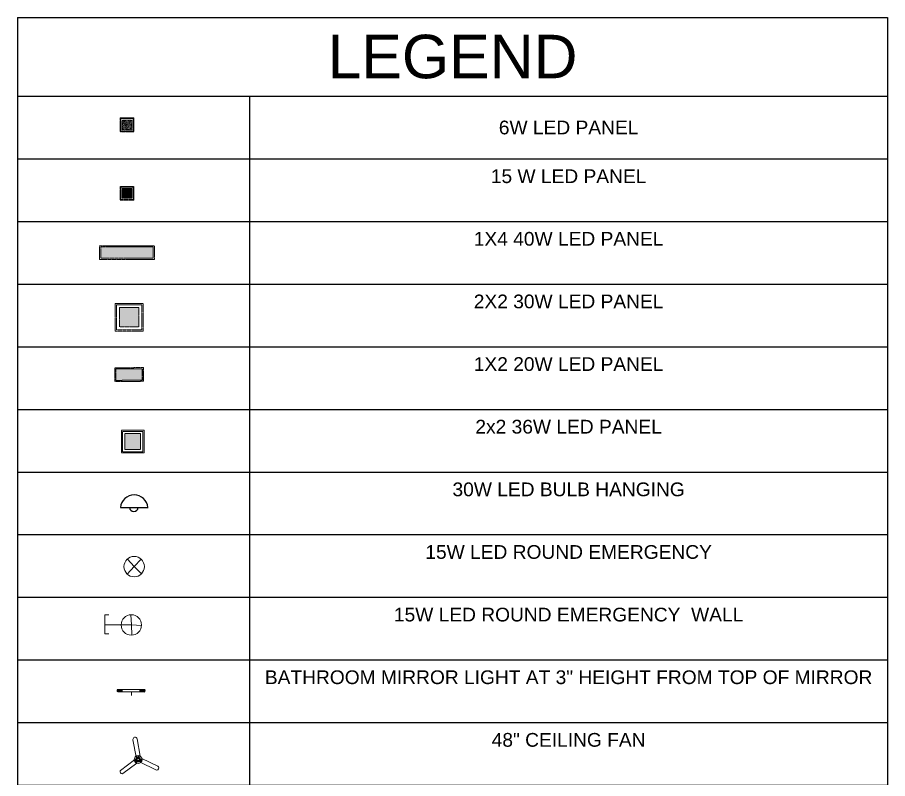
# Model space of a CAD drawing. Header units: millimetres. Extents: x 2355032 to 3136749, y 3674522 to 3929111.
# Drawn here: x 2355032 to 2378478, y 3864938 to 3885455 of the extents above; entities that cross this region are included whole.
import ezdxf

# ---------------------------------------------------------------- set-up
doc = ezdxf.new("R2010")
doc.units = ezdxf.units.MM
doc.header["$MEASUREMENT"] = 0
doc.linetypes.add('CENTER', pattern=[2, 1.25, -0.25, 0.25, -0.25])
for name, color, linetype in [('1 x 4 recessed', 80, 'CENTER'), ('2 x 11 recessed', 60, 'CENTER'), ('Bathroom Mirror Light', 111, 'CENTER'), ('emergencylight', 1, 'Continuous'), ('hanging light', 4, 'Continuous'), ('thrtywpanel', 7, 'Continuous'), ('Wires', 1, 'Continuous')]:
    doc.layers.add(name, color=color, linetype=linetype)
for name, color, linetype, lineweight in [('48fan', 4, 'Continuous', 13), ('conduit Light & fan City', 30, 'Continuous', 5), ('Picture Light', 3, 'Continuous', 35)]:
    doc.layers.add(name, color=color, linetype=linetype, lineweight=lineweight)
doc.styles.get("Standard").update_dxf_attribs({"font": 'arial.ttf'})

# ---------------------------------------------------------------- blocks, each defined once
blk = doc.blocks.new('*T76')
at = {"layer": 'Wires', "color": 0, "linetype": 'ByBlock', "lineweight": -2, "ltscale": 5, "transparency": 16777216}
for p, q in [((0, 0), (23446, 0)), ((0, 0), (0, -35887)), ((23446, 0), (23446, -35887)), ((0, -2126), (23446, -2126)), ((6257, -2126), (6257, -35887)), ((0, -3814), (23446, -3814)), ((0, -5502), (23446, -5502)), ((0, -7190), (23446, -7190)), ((0, -8878), (23446, -8878)), ((0, -10566), (23446, -10566)), ((0, -12254), (23446, -12254)), ((0, -13942), (23446, -13942)), ((0, -15630), (23446, -15630)), ((0, -17318), (23446, -17318)), ((0, -19007), (23446, -19007)), ((0, -20695), (23446, -20695)), ((0, -22383), (23446, -22383)), ((0, -24071), (23446, -24071)), ((0, -25759), (23446, -25759)), ((0, -27447), (23446, -27447)), ((0, -29135), (23446, -29135)), ((0, -30823), (23446, -30823)), ((0, -32511), (23446, -32511)), ((0, -34199), (23446, -34199)), ((0, -35887), (23446, -35887))]:
    blk.add_line(p, q, dxfattribs=at)
at = {"layer": 'Wires', "color": 0, "lineweight": 9, "ltscale": 5, "transparency": 16777216}
for s, insert, char_height, width, attachment_point in [('LEGEND', (11723, -1063), 1172.3, 22882.87, 5), ('6W LED PANEL', (14851, -2970), 369.78, 16626.31, 5), ('15 W LED PANEL', (14851, -4095), 369.78, 16626.31, 2), ('1X4 40W LED PANEL', (14851, -5783), 369.78, 16626.31, 2), ('2X2 30W LED PANEL', (14851, -7471), 369.78, 16626.31, 2), ('1X2 20W LED PANEL', (14851, -9159), 369.78, 16626.31, 2), ('2x2 36W LED PANEL', (14851, -10847), 369.78, 16626.31, 2), ('30W LED BULB HANGING', (14851, -12536), 369.78, 16626.31, 2), ('15W LED ROUND EMERGENCY', (14851, -14224), 369.78, 16626.31, 2), ('15W LED ROUND EMERGENCY  WALL', (14851, -15912), 369.78, 16626.31, 2), ('BATHROOM MIRROR LIGHT AT 3" HEIGHT FROM TOP OF MIRROR', (14851, -17600), 369.78, 16626.31, 2), ('48" CEILING FAN  ', (14851, -19288), 369.78, 16626.31, 2), ('WALL FAN  ', (14851, -20976), 369.8, 16626.31, 2), ('1,2,3,4,6 GANG SWITCHES  ', (14851, -22664), 369.78, 16626.31, 2), ('16A 3/5 PIN POWER SOCKET ', (14851, -24352), 369.78, 16626.31, 2), ('16A 3/5 PIN POWER SOCKET UPS', (14851, -26040), 369.78, 16626.31, 2), ('16A/20A AIRCON 3/5 PIN POWER SOCKET', (14851, -27728), 369.78, 16626.31, 2), ('DISTRIBUTION BOARD', (14851, -29416), 369.78, 16626.31, 2), ('MAIN DISTRIBUTION BOARD', (14851, -31104), 369.78, 16626.31, 2), ('MAIN SUPPLY CABLE', (14851, -32793), 369.78, 16626.31, 2), ('UPS SUPPLY CABLE', (14851, -34481), 369.78, 16626.31, 2)]:
    blk.add_mtext(s, dxfattribs=dict(at, insert=insert, char_height=char_height, width=width, attachment_point=attachment_point))
blk = doc.blocks.new('1by1 6w')
at = {"layer": '2 x 11 recessed', "lineweight": 0}
h = blk.add_hatch(dxfattribs=at)
h.set_pattern_fill('AR-SAND', color=256, scale=7.6)
h.set_pattern_definition([(37.5, (-507751.777, 116886.896), (-0.47874952, 14.64386064), [0, -11.552, 0, -12.92, 0, -12.35]), (7.5, (-507751.777, 116886.896), (13.45030296, 21.4483101), [0, -6.232, 0, -10.412, 0, -3.99]), (327.5, (-507761.125, 116886.896), (23.66747815, 0.0430088), [0, -3.8, 0, -13.68, 0, -17.86]), (317.5, (-507761.125, 116886.896), (22.8465622, 6.6703343), [0, -1.9, 0, -8.968, 0, -10.26])])
h.paths.add_polyline_path([(-106, 106), (106, 106), (106, -106), (-106, -106)])
for points in [[(-152, 152), (152, 152), (152, -152), (-152, -152)], [(-137, 137), (137, 137), (137, -137), (-137, -137)], [(-106, 106), (106, 106), (106, -106), (-106, -106)]]:
    blk.add_lwpolyline(points, close=True, dxfattribs=at)
blk = doc.blocks.new('1by1 15w')
at = {"layer": '2 x 11 recessed', "lineweight": 0, "true_color": 0xffffff}
h = blk.add_hatch(dxfattribs=at)
h.set_pattern_fill('DOTS', scale=7.6)
h.set_pattern_definition([(0, (-24150.00014, -28906.40267), (0.2375, 0.475), [0, -0.475])])
h.paths.add_polyline_path([(111699, 133932), (111912, 133932), (111912, 133720), (111699, 133720)])
at = {"layer": '2 x 11 recessed', "lineweight": 0}
for points in [[(111654, 133978), (111958, 133978), (111958, 133674), (111654, 133674)], [(111669, 133963), (111942, 133963), (111942, 133689), (111669, 133689)], [(111699, 133932), (111912, 133932), (111912, 133720), (111699, 133720)]]:
    blk.add_lwpolyline(points, close=True, dxfattribs=at)
blk = doc.blocks.new('4 ft recessed panel')
at = {"layer": '1 x 4 recessed', "lineweight": 0}
h = blk.add_hatch(dxfattribs=at)
h.set_pattern_fill('AR-SAND', color=256, scale=6.25)
h.set_pattern_definition([(37.5, (-418269.719, 97562.351), (-0.39370849, 12.04264856), [0, -9.5, 0, -10.625, 0, -10.15625]), (7.5, (-418269.719, 97562.351), (11.0611044, 17.6384129), [0, -5.125, 0, -8.5625, 0, -3.28125]), (327.5, (-418277.406, 97562.351), (19.46338664, 0.03536908), [0, -3.125, 0, -11.25, 0, -14.6875]), (317.5, (-418277.406, 97562.351), (18.7882913, 5.4854723), [0, -1.5625, 0, -7.375, 0, -8.4375])])
h.paths.add_polyline_path([(-575, 125), (575, 125), (575, -125), (-575, -125)])
for points in [[(-600, 150), (600, 150), (600, -150), (-600, -150)], [(-575, 125), (575, 125), (575, -125), (-575, -125)]]:
    blk.add_lwpolyline(points, close=True, dxfattribs=at)
blk = doc.blocks.new('2X2 30W')
at = {"layer": '2 x 11 recessed', "lineweight": 0, "transparency": 33554664}
h = blk.add_hatch(dxfattribs=at)
h.set_pattern_fill('DOTS', color=4, scale=15.2)
h.paths.add_polyline_path([(-213, 213), (213, 213), (213, -213), (-213, -213)])
at = {"layer": '2 x 11 recessed', "lineweight": 0}
for points in [[(-304, 304), (304, 304), (304, -304), (-304, -304)], [(-274, 274), (274, 274), (274, -274), (-274, -274)], [(-213, 213), (213, 213), (213, -213), (-213, -213)]]:
    blk.add_lwpolyline(points, close=True, dxfattribs=at)
blk = doc.blocks.new('2 ft panel')
at = {"layer": '1 x 4 recessed', "lineweight": 0}
h = blk.add_hatch(dxfattribs=at)
h.set_pattern_fill('AR-SAND', color=256, scale=6.25)
h.set_pattern_definition([(37.5, (-417982.219, 97562.351), (-0.39370849, 12.04264856), [0, -9.5, 0, -10.625, 0, -10.15625]), (7.5, (-417982.219, 97562.351), (11.0611044, 17.6384129), [0, -5.125, 0, -8.5625, 0, -3.28125]), (327.5, (-417989.906, 97562.351), (19.46338664, 0.03536908), [0, -3.125, 0, -11.25, 0, -14.6875]), (317.5, (-417989.906, 97562.351), (18.7882913, 5.4854723), [0, -1.5625, 0, -7.375, 0, -8.4375])])
h.paths.add_polyline_path([(287, -125), (287, 125), (-288, 125), (-288, -125)])
at = {"layer": '1 x 4 recessed'}
blk.add_line((287, 125), (287, -125), dxfattribs=at)
at = {"layer": '1 x 4 recessed', "lineweight": 0}
for points in [[(316, -150), (-313, -150), (-313, 150), (316, 150)], [(287, -125), (-288, -125), (-288, 125), (287, 125)], [(316, 150), (316, -150)]]:
    blk.add_lwpolyline(points, dxfattribs=at)
blk = doc.blocks.new('PL light')
at = {"layer": 'Picture Light', "ltscale": 3}
h = blk.add_hatch(dxfattribs=at)
h.set_pattern_fill('STEEL', color=256, scale=20.246379, angle=30, style=0)
h.set_pattern_definition([(75, (487995.345, 376680.3131), (-2.44456258, 0.655018569), []), (75, (487994.7122, 376681.409), (-2.44456258, 0.655018569), [])])
h.paths.add_polyline_path([(886348, -139823), (886348, -139877), (886445, -139877), (886445, -139823)])
h.paths.add_polyline_path([(886895, -139823), (886895, -139877), (886997, -139877, -0.797089), (886997, -139846), (886997, -139823)])
at = {"layer": 'Picture Light', "linetype": 'Continuous', "lineweight": 13}
for p, q in [((886445, -139823), (886445, -139877)), ((886677, -139877), (886677, -139967)), ((886895, -139823), (886895, -139877))]:
    blk.add_line(p, q, dxfattribs=at)
blk.add_lwpolyline([(886348, -139823), (886997, -139823), (886997, -139877), (886348, -139877)], close=True, dxfattribs=at)
blk = doc.blocks.new('36W LED PANEL')
at = {"layer": '2 x 11 recessed', "lineweight": 0, "true_color": 0xffffff, "transparency": 33554664}
h = blk.add_hatch(dxfattribs=at)
h.set_pattern_fill('DOTS', scale=15.2)
h.paths.add_polyline_path([(-213, 213), (213, 213), (213, -213), (-213, -213)])
at = {"layer": '2 x 11 recessed', "lineweight": 0}
for points in [[(-304, 304), (304, 304), (304, -304), (-304, -304)], [(-274, 274), (274, 274), (274, -274), (-274, -274)], [(-213, 213), (213, 213), (213, -213), (-213, -213)]]:
    blk.add_lwpolyline(points, close=True, dxfattribs=at)
blk = doc.blocks.new('48 inch fan')
at = {"color": 3, "extrusion": (-0.984895, -0.173153, 0)}
for p, q in [((-33.3, 131.7, -78.1), (-33.3, 131.7, -76)), ((-33.3, 131.7, -78.1), (-13.3, 18.3, -78.1)), ((-13.3, 18.3, -78.1), (-13.3, 18.3, -76))]:
    blk.add_line(p, q, dxfattribs=at)
at = {"color": 3}
for p, q in [((-33.3, 131.7, -78.1), (-33.3, 131.7, -76)), ((-6.6, 136.4, -78.1), (-6.6, 136.4, -76)), ((13.4, 23, -76), (-13.3, 18.3, -76)), ((14, -17.8, -76), (25.8, 6.6, -76)), ((-116.3, -70.9, -76), (-24.4, -1.4, -76)), ((-8.1, -23.1, -76), (-100, -92.5, -76)), ((-24.4, -1.4, -76), (-8.1, -23.1, -76)), ((117.6, -68, -76), (14, -17.8, -76)), ((129.5, -43.6, -78.1), (129.5, -43.6, -76))]:
    blk.add_line(p, q, dxfattribs=at)
at = {"color": 3, "extrusion": (0.984895, 0.173153, 0)}
for p, q in [((-6.6, 136.4, -78.1), (-6.6, 136.4, -76)), ((13.4, 23, -78.1), (13.4, 23, -76))]:
    blk.add_line(p, q, dxfattribs=at)
at = {"color": 3, "extrusion": (0, 0, -1)}
for p, q in [((13.4, 23, -78.1), (-6.6, 136.4, -78.1)), ((-13.3, 18.3, -78.1), (13.4, 23, -78.1)), ((14, -17.8, -78.1), (25.8, 6.6, -78.1)), ((-116.3, -70.9, -78.1), (-24.4, -1.4, -78.1)), ((-8.1, -23.1, -78.1), (-100, -92.5, -78.1)), ((-24.4, -1.4, -78.1), (-8.1, -23.1, -78.1)), ((117.6, -68, -78.1), (14, -17.8, -78.1))]:
    blk.add_line(p, q, dxfattribs=at)
at = {"color": 3, "extrusion": (0.173153, -0.984895, 0)}
for p, q in [((13.4, 23, -76), (-13.3, 18.3, -76)), ((-13.3, 18.3, -78.1), (13.4, 23, -78.1)), ((-13.3, 18.3, -78.1), (-13.3, 18.3, -76)), ((13.4, 23, -78.1), (13.4, 23, -76))]:
    blk.add_line(p, q, dxfattribs=at)
at = {"color": 3, "extrusion": (-0.900152, 0.435576, 0)}
for p, q in [((14, -17.8, -76), (25.8, 6.6, -76)), ((14, -17.8, -78.1), (25.8, 6.6, -78.1)), ((25.8, 6.6, -78.1), (25.8, 6.6, -76)), ((14, -17.8, -78.1), (14, -17.8, -76))]:
    blk.add_line(p, q, dxfattribs=at)
at = {"color": 3, "extrusion": (0.435576, 0.900152, 0)}
for p, q in [((25.8, 6.6, -78.1), (25.8, 6.6, -76)), ((25.8, 6.6, -78.1), (129.5, -43.6, -78.1)), ((129.5, -43.6, -78.1), (129.5, -43.6, -76))]:
    blk.add_line(p, q, dxfattribs=at)
at = {"color": 3, "extrusion": (-0.602909, 0.79781, 0)}
for p, q in [((-116.3, -70.9, -76), (-24.4, -1.4, -76)), ((-116.3, -70.9, -78.1), (-24.4, -1.4, -78.1)), ((-24.4, -1.4, -78.1), (-24.4, -1.4, -76))]:
    blk.add_line(p, q, dxfattribs=at)
at = {"color": 3, "extrusion": (0.602909, -0.79781, 0)}
for p, q in [((-8.1, -23.1, -76), (-100, -92.5, -76)), ((-8.1, -23.1, -78.1), (-100, -92.5, -78.1)), ((-8.1, -23.1, -78.1), (-8.1, -23.1, -76)), ((-97.8, -90.4, -2.4), (-97.8, -90.4, -0.4))]:
    blk.add_line(p, q, dxfattribs=at)
at = {"color": 3, "extrusion": (0.79781, 0.602909, 0)}
for p, q in [((-24.4, -1.4, -76), (-8.1, -23.1, -76)), ((-24.4, -1.4, -78.1), (-24.4, -1.4, -76)), ((-24.4, -1.4, -78.1), (-8.1, -23.1, -78.1)), ((-8.1, -23.1, -78.1), (-8.1, -23.1, -76))]:
    blk.add_line(p, q, dxfattribs=at)
at = {"color": 3, "extrusion": (-0.435576, -0.900152, 0)}
for p, q in [((117.6, -68, -76), (14, -17.8, -76)), ((14, -17.8, -78.1), (14, -17.8, -76)), ((117.6, -68, -78.1), (14, -17.8, -78.1))]:
    blk.add_line(p, q, dxfattribs=at)
at = {"color": 3}
for centre, radius in [((0, 0, -71.1), 26.7), ((0, 0, -81.3), 26.7), ((0, 0), 6.78)]:
    blk.add_circle(centre, radius, dxfattribs=at)
at = {"color": 3, "extrusion": (0, 0, -1)}
for centre, radius in [((0, 0, 81.3), 26.7), ((0, 0, 71.1), 26.7), ((0, 0, 81.3), 6.78), ((0, 0, 81.3), 6.78)]:
    blk.add_circle(centre, radius, dxfattribs=at)
at = {"color": 3, "extrusion": (-0.024462, -1e-16, 0.999701)}
for centre, radius in [((-0.6, 0.2, 16), 16.3), ((-0.9, 0.2, 16), 14.5), ((-0.9, 0.2, 16), 14.5), ((-0.6, 0.2, -5.6), 8.13)]:
    blk.add_circle(centre, radius, dxfattribs=at)
at = {"color": 3, "extrusion": (0.024462, 1e-16, -0.999701)}
for centre, radius in [((0.6, 0.2, -16), 16.3), ((0.4, 0.2, 0.2), 10.2), ((0.8, 0.2, 0.2), 9.08), ((0.9, 0.2, 5.6), 7.26)]:
    blk.add_circle(centre, radius, dxfattribs=at)
at = {"color": 3, "extrusion": (0.024462, 0, -0.999701)}
blk.add_circle((0.8, 0.2, 0.2), 6.78, dxfattribs=at)
at = {"color": 3, "extrusion": (0, 0, -1)}
for centre, start, end in [((19.9, 134.1, 78.1), 350.02882, 170.02882), ((19.9, 134.1, 76), 350.02882, 170.02882), ((-123.6, -55.8, 76), 115.82198, 295.82198), ((-123.6, -55.8, 78.1), 115.82198, 295.82198), ((-123.6, -55.8, 78.1), 115.82198, 295.82198), ((105.9, -79.6, 2.4), 232.92146, 52.92146)]:
    blk.add_arc(centre, 13.6, start, end, dxfattribs=at)
at = {"color": 3}
for centre, start, end in [((-19.9, 134.1, -76), 9.97118, 189.97118), ((-19.9, 134.1, -78.1), 9.97118, 189.97118), ((123.6, -55.8, -76), 244.17802, 64.17802)]:
    blk.add_arc(centre, 13.6, start, end, dxfattribs=at)
blk = doc.blocks.new('emergency')
at = {"layer": 'conduit Light & fan City'}
for p, q in [((0, 0), (-124, -135)), ((-122, 136), (0, 0)), ((124, 135), (0, 0)), ((0, 0), (129, -129))]:
    blk.add_line(p, q, dxfattribs=at)
blk.add_circle((0, 0), 183, dxfattribs=at)
blk = doc.blocks.new('wallemergency')
at = {"layer": 'conduit Light & fan City'}
for p, q in [((129, -130), (129, -607)), ((-53, -606), (-53, -537)), ((-53, -606), (289, -607)), ((289, -607), (289, -537))]:
    blk.add_line(p, q, dxfattribs=at)
at = {"layer": 'conduit Light & fan City', "rotation": 314.9259662042996}
blk.add_blockref('emergency', (129, -130), dxfattribs=at)

msp = doc.modelspace()

# ---------------------------------------------------------------- linework, layer by layer
at = {"layer": 'hanging light'}
msp.add_line((2357809, 3872244), (2358551, 3872245), dxfattribs=at)
for centre, radius, start, end in [((2358180, 3872210), 372, 5.4203, 174.6882), ((2358170, 3872258), 119, 186.3591, 353.7494)]:
    msp.add_arc(centre, radius, start, end, dxfattribs=at)

# ---------------------------------------------------------------- block references
msp.add_blockref('*T76', (2355032, 3885455))
at = {"layer": '1 x 4 recessed', "xscale": 1.232584708463633, "yscale": 1.232584708463633, "zscale": 1.232584708463633}
for name, p in [('1by1 6w', (2357985, 3882558)), ('1by1 15w', (2220175, 3715762)), ('4 ft recessed panel', (2357985, 3879115))]:
    msp.add_blockref(name, p, dxfattribs=at)
at = {"layer": '1 x 4 recessed', "xscale": 1.232584708463637, "yscale": 1.232584708463637, "zscale": 1.232584708463637, "rotation": 0.4480127828097937}
msp.add_blockref('2 ft panel', (2358042, 3875828), dxfattribs=at)
at = {"layer": '48fan', "xscale": 4.079775000000022, "yscale": 4.079775000000022, "zscale": 4.079775000000022, "rotation": 0.0805057356856778}
msp.add_blockref('48 inch fan', (2358283, 3865450, -65), dxfattribs=at)
at = {"layer": 'Bathroom Mirror Light', "linetype": 'Continuous', "lineweight": 0, "xscale": 1.113832875292288, "yscale": 1.113832875292288, "zscale": 1.113832875292288}
msp.add_blockref('PL light', (1370497, 4023079), dxfattribs=at)
at = {"layer": 'emergencylight', "xscale": 1.5, "yscale": 1.5, "zscale": 1.5}
msp.add_blockref('emergency', (2358178, 3870651), dxfattribs=at)
at = {"layer": 'emergencylight', "xscale": 1.5, "yscale": 1.5, "zscale": 1.5, "rotation": 269.9999999999998}
msp.add_blockref('wallemergency', (2358297, 3869272), dxfattribs=at)
at = {"layer": 'thrtywpanel', "xscale": 1.232584708463633, "yscale": 1.232584708463633, "zscale": 1.232584708463633}
msp.add_blockref('2X2 30W', (2358044, 3877373), dxfattribs=at)
at = {"layer": 'thrtywpanel'}
msp.add_blockref('36W LED PANEL', (2358140, 3874023), dxfattribs=at)

doc.saveas('drawing.dxf')
